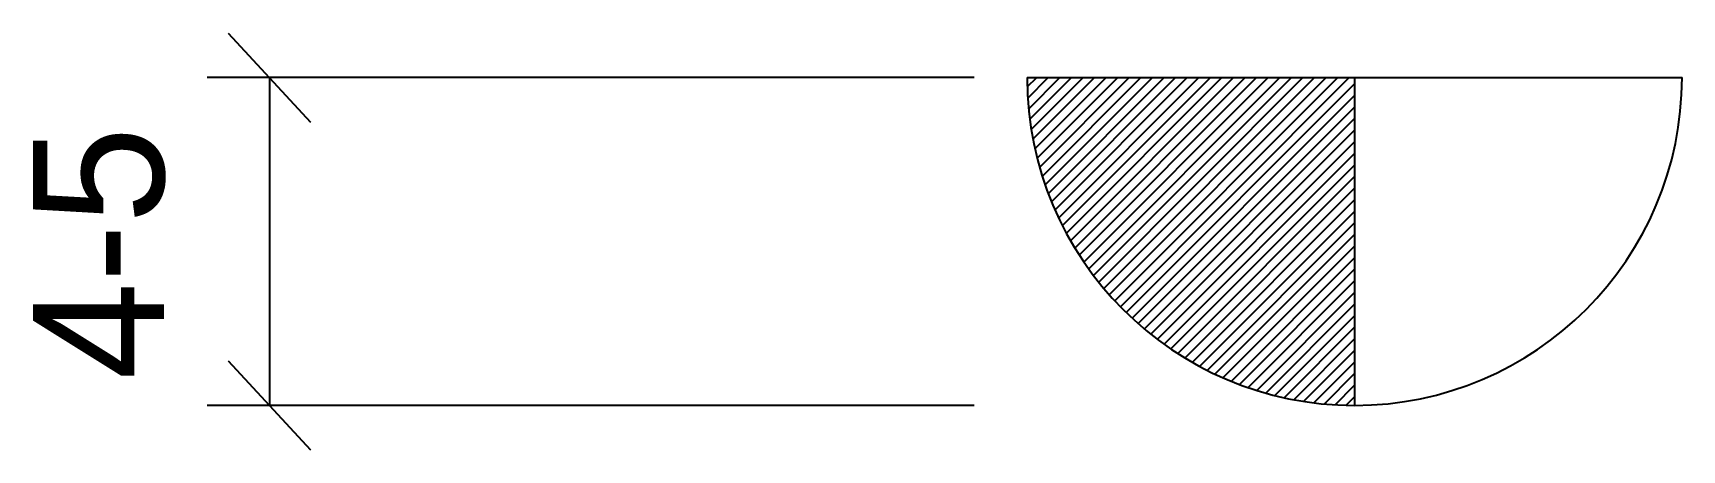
# Model space of a CAD drawing. Header units: metres. Extents: x 8.5 to 33.7, y 13.5 to 19.9.
import ezdxf

# ---------------------------------------------------------------- set-up
doc = ezdxf.new("R2010")
doc.units = ezdxf.units.M

msp = doc.modelspace()

# ---------------------------------------------------------------- hatches: boundary and pattern name
h = msp.add_hatch()
h.set_pattern_fill('SOLID')
h.paths.add_polyline_path([(28.66, 19.21), (23.66, 19.21, 0.41), (28.66, 14.21)])

# ---------------------------------------------------------------- linework, layer by layer
for p, q in [((11.46, 19.89), (12.72, 18.53)), ((22.85, 19.21), (11.14, 19.21)), ((12.09, 19.21), (12.09, 14.21)), ((23.66, 19.21), (33.66, 19.21)), ((28.66, 19.21), (28.66, 14.21)), ((11.46, 14.89), (12.72, 13.53)), ((22.85, 14.21), (11.14, 14.21))]:
    msp.add_line(p, q)
msp.add_arc((28.66, 19.21), 5, 180, 0)

# ---------------------------------------------------------------- texts
msp.add_text('4-5', height=2, rotation=90).set_placement((10.48, 14.6))

doc.saveas('drawing.dxf')
